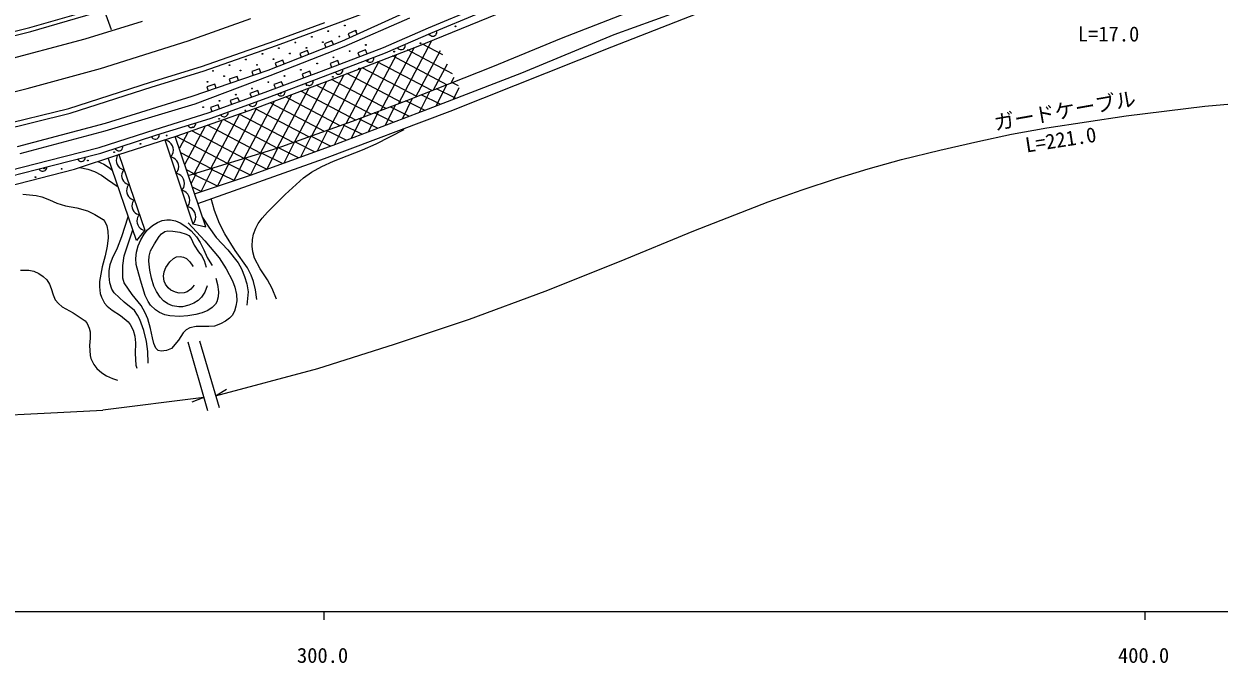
# Model space of a CAD drawing. Units: millimetres, scale not verified. Extents: x 40000 to 680000, y 20000 to 380000.
# Drawn here: x 331466 to 477041, y 198715 to 276616 of the extents above; entities that cross this region are included whole.
import ezdxf
from ezdxf.enums import TextEntityAlignment as Align

# ---------------------------------------------------------------- set-up
doc = ezdxf.new("R2010")
doc.units = ezdxf.units.MM
doc.header["$LTSCALE"] = 1000
doc.linetypes.add('CHAIN', pattern=[18.5, 12, -1.5, 3.5, -1.5])
for name, color, linetype, lineweight in [('M-BGD', 7, 'Continuous', 25), ('M-BGD-EXST', 7, 'Continuous', 25), ('M-BMK', 2, 'CHAIN', 13), ('M-STR-HTXT', 7, 'Continuous', 13), ('M-STR-STRC', 7, 'Continuous', 25), ('M-TTL-BAND', 7, 'Continuous', 25)]:
    doc.layers.add(name, color=color, linetype=linetype, lineweight=lineweight)
doc.styles.add('ＭＳ ゴシック', font='')
doc.styles.get('ＭＳ ゴシック').set_extended_font_data('MS Gothic')

msp = doc.modelspace()

# ---------------------------------------------------------------- linework, layer by layer
at = {"layer": 'M-BGD'}
for p, q in [((368321, 276235), (379890, 280553)), ((396954, 274893), (410647, 280230)), ((332179, 276162), (339846, 278386)), ((370209, 274503), (378162, 278128)), ((379296, 273829), (391345, 278741)), ((380738, 276119), (386799, 278664)), ((403357, 275308), (413264, 278906)), ((332309, 275679), (339991, 277907)), ((362030, 274531), (368112, 276798)), ((370477, 273856), (378482, 277367)), ((381013, 275476), (387064, 278016)), ((403072, 273831), (413471, 277865)), ((325599, 274528), (332179, 276162)), ((325711, 274040), (332309, 275679)), ((362233, 273966), (368321, 276235)), ((371855, 275803), (370945, 275388)), ((370945, 275388), (371153, 274933)), ((372063, 275348), (371855, 275803)), ((375258, 273733), (380738, 276119)), ((375523, 273085), (381013, 275476)), ((380834, 275354), (380918, 275259)), ((380918, 275259), (381012, 275191)), ((381012, 275191), (381143, 275138)), ((381143, 275138), (381259, 275122)), ((381385, 275132), (381532, 275195)), ((381532, 275195), (381627, 275279)), ((381627, 275279), (381695, 275374)), ((381695, 275374), (381748, 275505)), ((381748, 275505), (381764, 275620)), ((381764, 275620), (381753, 275747)), ((392116, 270661), (403357, 275308)), ((353111, 271432), (362030, 274531)), ((353299, 270862), (362233, 273966)), ((361204, 270967), (370209, 274503)), ((361455, 270314), (370477, 273856)), ((367706, 270845), (375258, 273733)), ((368991, 274562), (368060, 274196)), ((368060, 274196), (368242, 273731)), ((369173, 274096), (368991, 274562)), ((371408, 270785), (379296, 273829)), ((374949, 266066), (379025, 273761)), ((376986, 273710), (377070, 273615)), ((377078, 266880), (381166, 274598)), ((377779, 273636), (377848, 273730)), ((377848, 273730), (377900, 273861)), ((377900, 273861), (377916, 273977)), ((377916, 273977), (377906, 274103)), ((382495, 272853), (380035, 274156)), ((381259, 275122), (381385, 275132)), ((383373, 265964), (403072, 273831)), ((388585, 271439), (396954, 274893)), ((365989, 273383), (365058, 273018)), ((365058, 273018), (365241, 272552)), ((366172, 272918), (365989, 273383)), ((367953, 270190), (375523, 273085)), ((373083, 273436), (372149, 273079)), ((372149, 273079), (372327, 272612)), ((372820, 265251), (376885, 272925)), ((373261, 272969), (373083, 273436)), ((374025, 272169), (374082, 272298)), ((374082, 272298), (374103, 272413)), ((374103, 272413), (374097, 272540)), ((382969, 269207), (376346, 272715)), ((377070, 273615), (377165, 273547)), ((377165, 273547), (377296, 273494)), ((377296, 273494), (377412, 273478)), ((377412, 273478), (377538, 273489)), ((377538, 273489), (377685, 273552)), ((377685, 273552), (377779, 273636)), ((383671, 270532), (378191, 273435)), ((379218, 267715), (382223, 273389)), ((346891, 269497), (353111, 271432)), ((347072, 268925), (353299, 270862)), ((351962, 267789), (361204, 270967)), ((360153, 271135), (359208, 270809)), ((359208, 270809), (359370, 270337)), ((359577, 266288), (371408, 270785)), ((360316, 270662), (360153, 271135)), ((360848, 268279), (367706, 270845)), ((362987, 272205), (362057, 271839)), ((362057, 271839), (362239, 271374)), ((363170, 271739), (362987, 272205)), ((366284, 270847), (365348, 270496)), ((366459, 270379), (366284, 270847)), ((368611, 263713), (372604, 271252)), ((369690, 272139), (368756, 271782)), ((368756, 271782), (368935, 271315)), ((369869, 271672), (369690, 272139)), ((370240, 270722), (370298, 270851)), ((370298, 270851), (370318, 270966)), ((370318, 270966), (370313, 271092)), ((370705, 264462), (374744, 272089)), ((379308, 267751), (372658, 271273)), ((373163, 272182), (373243, 272085)), ((373243, 272085), (373335, 272013)), ((373335, 272013), (373464, 271955)), ((373464, 271955), (373579, 271935)), ((373579, 271935), (373705, 271940)), ((373705, 271940), (373855, 271997)), ((373855, 271997), (373953, 272077)), ((373953, 272077), (374025, 272169)), ((381139, 268479), (374502, 271994)), ((378093, 267268), (388585, 271439)), ((381368, 268570), (383053, 271752)), ((336945, 266320), (346891, 269497)), ((352322, 266882), (361455, 270314)), ((357431, 270199), (356486, 269874)), ((356486, 269874), (356648, 269401)), ((357594, 269726), (357431, 270199)), ((361090, 267622), (367953, 270190)), ((362855, 269564), (361919, 269213)), ((363030, 269095), (362855, 269564)), ((364423, 262216), (368345, 269621)), ((365348, 270496), (365523, 270028)), ((365769, 269373), (365849, 269274)), ((366517, 262965), (370470, 270428)), ((366558, 269262), (366630, 269353)), ((366630, 269353), (366689, 269482)), ((366689, 269482), (366710, 269597)), ((366710, 269597), (366706, 269723)), ((375606, 266317), (368941, 269847)), ((369379, 270735), (369459, 270637)), ((369459, 270637), (369551, 270565)), ((369551, 270565), (369680, 270508)), ((369680, 270508), (369794, 270487)), ((369794, 270487), (369921, 270493)), ((369921, 270493), (370070, 270550)), ((370070, 270550), (370168, 270630)), ((370168, 270630), (370240, 270722)), ((377467, 267029), (370807, 270556)), ((380216, 266067), (392116, 270661)), ((383518, 269425), (383883, 270114)), ((384396, 269054), (383591, 269454)), ((337108, 265742), (347072, 268925)), ((354709, 269263), (353763, 268938)), ((353763, 268938), (353926, 268465)), ((353914, 265761), (360848, 268279)), ((354872, 268790), (354709, 269263)), ((359944, 268484), (359004, 268145)), ((359004, 268145), (359173, 267674)), ((360114, 268014), (359944, 268484)), ((360301, 260844), (364094, 268005)), ((361919, 269213), (362094, 268745)), ((362329, 261468), (366220, 268813)), ((362337, 268089), (362417, 267990)), ((362417, 267990), (362508, 267918)), ((362508, 267918), (362637, 267859)), ((362637, 267859), (362751, 267838)), ((362878, 267842), (363028, 267899)), ((363028, 267899), (363126, 267978)), ((363126, 267978), (363199, 268069)), ((363199, 268069), (363257, 268198)), ((363257, 268198), (363278, 268313)), ((363278, 268313), (363274, 268439)), ((371885, 264893), (365210, 268429)), ((365849, 269274), (365940, 269202)), ((365940, 269202), (366069, 269143)), ((366069, 269143), (366183, 269122)), ((366183, 269122), (366310, 269127)), ((366310, 269127), (366459, 269183)), ((366459, 269183), (366558, 269262)), ((373746, 265605), (367076, 269138)), ((379636, 265858), (380891, 268381)), ((382148, 266821), (379847, 267966)), ((381707, 266652), (382980, 269211)), ((384050, 267550), (381719, 268710)), ((383777, 267445), (384483, 268865)), ((341369, 263586), (352322, 266882)), ((341387, 264506), (351962, 267789)), ((354138, 265098), (361090, 267622)), ((355129, 266746), (354189, 266407)), ((354189, 266407), (354358, 265936)), ((355299, 266276), (355129, 266746)), ((357537, 267615), (356596, 267276)), ((356596, 267276), (356766, 266805)), ((357707, 267145), (357537, 267615)), ((358274, 260221), (361969, 267197)), ((358882, 266820), (358960, 266721)), ((358960, 266721), (359051, 266648)), ((359051, 266648), (359179, 266588)), ((359179, 266588), (359293, 266565)), ((359293, 266565), (359420, 266569)), ((359420, 266569), (359570, 266623)), ((359570, 266623), (359669, 266702)), ((359669, 266702), (359743, 266792)), ((359743, 266792), (359803, 266921)), ((359803, 266921), (359825, 267035)), ((359825, 267035), (359822, 267161)), ((368069, 263520), (361478, 267010)), ((362751, 267838), (362878, 267842)), ((369982, 264204), (363344, 267720)), ((371495, 264744), (378093, 267268)), ((375496, 264271), (376727, 266746)), ((378344, 265363), (376070, 266494)), ((377566, 265064), (378803, 267551)), ((380246, 266092), (377973, 267223)), ((328236, 264173), (336945, 266320)), ((328371, 263589), (337108, 265742)), ((347462, 263760), (353914, 265761)), ((347673, 263093), (354138, 265098)), ((350026, 262923), (359577, 266288)), ((354219, 258974), (357752, 265645)), ((355406, 265558), (355484, 265459)), ((355484, 265459), (355575, 265386)), ((355575, 265386), (355703, 265326)), ((355703, 265326), (355817, 265303)), ((355817, 265303), (355944, 265307)), ((355944, 265307), (356094, 265361)), ((356094, 265361), (356193, 265440)), ((356193, 265440), (356267, 265530)), ((356246, 259597), (359844, 266389)), ((356267, 265530), (356327, 265659)), ((356327, 265659), (356349, 265773)), ((356349, 265773), (356346, 265899)), ((364242, 262152), (357689, 265623)), ((366156, 262836), (359613, 266301)), ((368072, 260207), (383373, 265964)), ((369123, 261828), (380216, 266067)), ((371356, 262684), (372589, 265163)), ((374540, 263904), (372262, 265038)), ((373426, 263477), (374658, 265954)), ((376442, 264633), (374166, 265766)), ((330690, 261656), (341387, 264506)), ((330991, 260818), (341369, 263586)), ((340629, 261552), (347462, 263760)), ((351085, 259466), (353579, 264175)), ((351442, 264244), (351516, 264141)), ((351516, 264141), (351604, 264064)), ((351604, 264064), (351729, 263999)), ((351729, 263999), (351843, 263972)), ((351843, 263972), (351969, 263970)), ((358274, 260221), (351915, 263589)), ((351969, 263970), (352122, 264018)), ((352122, 264018), (352224, 264093)), ((352191, 258350), (355665, 264910)), ((352224, 264093), (352301, 264180)), ((352301, 264180), (352366, 264306)), ((352366, 264306), (352393, 264419)), ((352393, 264419), (352395, 264546)), ((360301, 260844), (353840, 264267)), ((362329, 261468), (355764, 264945)), ((362329, 261468), (371495, 264744)), ((367241, 261148), (368497, 263673)), ((370736, 262446), (368365, 263625)), ((369286, 261890), (370535, 264401)), ((372638, 263175), (370325, 264326)), ((340823, 260879), (347673, 263093)), ((343038, 260709), (350026, 262923)), ((347004, 262837), (347078, 262735)), ((347078, 262735), (347166, 262658)), ((347166, 262658), (347291, 262593)), ((347291, 262593), (347405, 262566)), ((347405, 262566), (347531, 262564)), ((347531, 262564), (347684, 262612)), ((347684, 262612), (347786, 262687)), ((347786, 262687), (347863, 262774)), ((347863, 262774), (347928, 262900)), ((347928, 262900), (347955, 263013)), ((347955, 263013), (347957, 263139)), ((348862, 262420), (348612, 262475)), ((348612, 262475), (352029, 252266)), ((349029, 262337), (348862, 262420)), ((349210, 262212), (349029, 262337)), ((349419, 262003), (349210, 262212)), ((353623, 251868), (349881, 262877)), ((356246, 259597), (350037, 262886)), ((350463, 261497), (351492, 263440)), ((363156, 259672), (364422, 262216)), ((366876, 261016), (364446, 262224)), ((365199, 260410), (366459, 262944)), ((368827, 261721), (366406, 262925)), ((334423, 259966), (340629, 261552)), ((334596, 259288), (340823, 260879)), ((337641, 258910), (343038, 260709)), ((342566, 261431), (342640, 261329)), ((342640, 261329), (342728, 261252)), ((342728, 261252), (342853, 261187)), ((342853, 261187), (342967, 261160)), ((343025, 260746), (342874, 260568)), ((342967, 261160), (343093, 261158)), ((343031, 260707), (346184, 251469)), ((343093, 261158), (343246, 261206)), ((343246, 261206), (343348, 261280)), ((343348, 261280), (343425, 261368)), ((343425, 261368), (343490, 261493)), ((343490, 261493), (343517, 261607)), ((343517, 261607), (343519, 261733)), ((349310, 260389), (349477, 260584)), ((349545, 261767), (349419, 262003)), ((349477, 260584), (349560, 260751)), ((349628, 261517), (349545, 261767)), ((349560, 260751), (349629, 260960)), ((349671, 261252), (349628, 261517)), ((349629, 260960), (349671, 261252)), ((354219, 258974), (350658, 260860)), ((351492, 258136), (362329, 261468)), ((359072, 258197), (369123, 261828)), ((359072, 258197), (360404, 260876)), ((362974, 259606), (360415, 260879)), ((361114, 258934), (362384, 261487)), ((364925, 260311), (362487, 261524)), ((326541, 257961), (334423, 259966)), ((326709, 257281), (334596, 259288)), ((334242, 259078), (334251, 259204)), ((337987, 260156), (338055, 260050)), ((338055, 260050), (338138, 259967)), ((338138, 259967), (338259, 259895)), ((338259, 259895), (338371, 259862)), ((338371, 259862), (338497, 259853)), ((338497, 259853), (338652, 259892)), ((338652, 259892), (338759, 259961)), ((338759, 259961), (338841, 260043)), ((338841, 260043), (338913, 260165)), ((338913, 260165), (338946, 260277)), ((338946, 260277), (338956, 260403)), ((345165, 250230), (341729, 260273)), ((342737, 260226), (342701, 259960)), ((342701, 259960), (342741, 259720)), ((342799, 260416), (342737, 260226)), ((342741, 259720), (342818, 259493)), ((342874, 260568), (342799, 260416)), ((342818, 259493), (342933, 259278)), ((342933, 259278), (343124, 259090)), ((349549, 260336), (349310, 260389)), ((349708, 260257), (349549, 260336)), ((349881, 260138), (349708, 260257)), ((350081, 259939), (349881, 260138)), ((350201, 259713), (350081, 259939)), ((350281, 259474), (350201, 259713)), ((350321, 259222), (350281, 259474)), ((350281, 258943), (350321, 259222)), ((352646, 254743), (368072, 260207)), ((355049, 256847), (356449, 259659)), ((359072, 258197), (356252, 259599)), ((357060, 257522), (358426, 260268)), ((361023, 258901), (358334, 260239)), ((329269, 256766), (337641, 258910)), ((333282, 258957), (333350, 258850)), ((333350, 258850), (333433, 258768)), ((333433, 258768), (333555, 258696)), ((333555, 258696), (333666, 258663)), ((333666, 258663), (333792, 258653)), ((333792, 258653), (333947, 258693)), ((333947, 258693), (334054, 258761)), ((334054, 258761), (334136, 258844)), ((334136, 258844), (334208, 258966)), ((334208, 258966), (334242, 259078)), ((343124, 259090), (343289, 258977)), ((343289, 258977), (343442, 258902)), ((343396, 258359), (343362, 258106)), ((343362, 258106), (343399, 257878)), ((343455, 258539), (343396, 258359)), ((343399, 257878), (343473, 257662)), ((343442, 258902), (343670, 258853)), ((343526, 258684), (343455, 258539)), ((343670, 258853), (343526, 258684)), ((349976, 258398), (350136, 258584)), ((350227, 258342), (349976, 258398)), ((350136, 258584), (350215, 258743)), ((350215, 258743), (350281, 258943)), ((350394, 258259), (350227, 258342)), ((350575, 258134), (350394, 258259)), ((350784, 257926), (350575, 258134)), ((350910, 257689), (350784, 257926)), ((350993, 257439), (350910, 257689)), ((352191, 258350), (351279, 258834)), ((351836, 257124), (352493, 258443)), ((355049, 256847), (352090, 258319)), ((352250, 255907), (359072, 258197)), ((353038, 256172), (354471, 259051)), ((357060, 257522), (354171, 258959)), ((343473, 257662), (343582, 257459)), ((343582, 257459), (343764, 257279)), ((343764, 257279), (343921, 257172)), ((343921, 257172), (344065, 257101)), ((343994, 256534), (343958, 256268)), ((343958, 256268), (343998, 256028)), ((344056, 256724), (343994, 256534)), ((344131, 256876), (344056, 256724)), ((344065, 257101), (344282, 257054)), ((344282, 257054), (344131, 256876)), ((350675, 256312), (350842, 256507)), ((350914, 256259), (350675, 256312)), ((350842, 256507), (350925, 256674)), ((351073, 256179), (350914, 256259)), ((350925, 256674), (350994, 256882)), ((351035, 257175), (350993, 257439)), ((350994, 256882), (351035, 257175)), ((353038, 256172), (351981, 256698)), ((343998, 256028), (344075, 255801)), ((344075, 255801), (344190, 255587)), ((344190, 255587), (344381, 255398)), ((344381, 255398), (344546, 255285)), ((344546, 255285), (344699, 255210)), ((344712, 254847), (344654, 254667)), ((344699, 255210), (344927, 255161)), ((344784, 254992), (344712, 254847)), ((344927, 255161), (344784, 254992)), ((351246, 256060), (351073, 256179)), ((351446, 255861), (351246, 256060)), ((351566, 255635), (351446, 255861)), ((351646, 255396), (351566, 255635)), ((351580, 254666), (351646, 254865)), ((351686, 255144), (351646, 255396)), ((351646, 254865), (351686, 255144)), ((344654, 254667), (344619, 254414)), ((344619, 254414), (344657, 254186)), ((344657, 254186), (344730, 253970)), ((344730, 253970), (344840, 253767)), ((344840, 253767), (345021, 253588)), ((345021, 253588), (345178, 253480)), ((345178, 253480), (345323, 253409)), ((345323, 253409), (345539, 253363)), ((345539, 253363), (345388, 253185)), ((351341, 254320), (351501, 254506)), ((351592, 254265), (351341, 254320)), ((351501, 254506), (351580, 254666)), ((351759, 254182), (351592, 254265)), ((351940, 254057), (351759, 254182)), ((352149, 253848), (351940, 254057)), ((352275, 253612), (352149, 253848)), ((352358, 253361), (352275, 253612)), ((352400, 253097), (352358, 253361)), ((345252, 252842), (345215, 252576)), ((345215, 252576), (345255, 252336)), ((345314, 253032), (345252, 252842)), ((345255, 252336), (345332, 252109)), ((345388, 253185), (345314, 253032)), ((345332, 252109), (345447, 251895)), ((345447, 251895), (345638, 251706)), ((352029, 252266), (353623, 251868)), ((352040, 252234), (352206, 252429)), ((352206, 252429), (352290, 252596)), ((352290, 252596), (352359, 252805)), ((352359, 252805), (352400, 253097)), ((346184, 251469), (345165, 250230)), ((345638, 251706), (345804, 251593)), ((345804, 251593), (345956, 251519)), ((345956, 251519), (346184, 251469))]:
    msp.add_line(p, q, dxfattribs=at)
for points in [[(362222, 243050), (361687, 244348), (361125, 245436), (360253, 246780), (359572, 248068), (359341, 248836), (359256, 249537), (359304, 250339), (359435, 250972), (359701, 251730), (360000, 252299), (360467, 252943), (361143, 253680), (363301, 255825), (365521, 257863), (366515, 258538), (367736, 259232), (369170, 259897), (370846, 260556), (372713, 261274), (374372, 262014), (377800, 263749)], [(338292, 259128), (339272, 258916), (340049, 258645), (340933, 258172), (341663, 257670), (342937, 256742)], [(340468, 259853), (341193, 259513), (341888, 259063), (342235, 258794)], [(331355, 255849), (332954, 255688), (333644, 255526), (334574, 255161), (335493, 254757), (336521, 254429), (337902, 254187), (339214, 253836), (340108, 253392), (341135, 252757), (341338, 252537), (341582, 251996), (341694, 251337), (341718, 250534), (341613, 249537), (341377, 248362), (341018, 247003), (340679, 245235), (340659, 244575), (340761, 243778), (340906, 243294), (341285, 242587), (341604, 242225), (342231, 241727), (343236, 241082), (344151, 240316), (344409, 239989), (344779, 239274), (344977, 238562), (345059, 237764), (345002, 236430), (345096, 235019), (345213, 234659)], [(359825, 243017), (359667, 244212), (359438, 245231), (359163, 245979), (358708, 246875), (357203, 249004), (355919, 251038), (355307, 252307), (354678, 253865), (354281, 255322)], [(346596, 235267), (346545, 236673), (346396, 237898), (346053, 239252), (345588, 240601), (345318, 241137), (344918, 241670), (343678, 242687), (342458, 243857), (342195, 244304), (341936, 245069), (341837, 245880), (341852, 246503), (341985, 247296), (342244, 248075), (342854, 249336), (343394, 250707), (344178, 253115)], [(351467, 252371), (353504, 250169), (355242, 248117), (356095, 246761), (356877, 245318), (357170, 244536), (357362, 243649), (357383, 242850), (357297, 242207), (357121, 241623), (356835, 241096), (356506, 240737), (356016, 240382), (355419, 240063), (354664, 239797), (354006, 239722), (353004, 239748), (352443, 239738), (351662, 239566), (351232, 239326), (350858, 238976), (350305, 238090), (349435, 237039), (348853, 236828), (348176, 236729), (347814, 236817), (347543, 237080), (347289, 237663), (347110, 238362), (346891, 239506), (346562, 240660), (346249, 241411), (345747, 242278), (344659, 243625), (343663, 245065), (343530, 245640), (343495, 246248), (343510, 247169), (343663, 248330), (344722, 251524)], [(354844, 245618), (355055, 244846), (355176, 243958), (355130, 243343), (354954, 242760), (354788, 242463), (354384, 242034), (353872, 241706), (353183, 241411), (352400, 241190), (351421, 241030), (350432, 240963), (349223, 241022), (348642, 241154), (347984, 241445), (347480, 241788), (346903, 242356), (346598, 242794), (346253, 243508), (345651, 245372), (345135, 247305), (345098, 248009), (345186, 248806), (345384, 249574), (345695, 250313), (346111, 251001), (346527, 251512), (347124, 252046), (347718, 252411), (348287, 252636), (348879, 252750), (349341, 252744), (349925, 252612), (350485, 252372), (351182, 251934), (351827, 251409), (352499, 250673), (352938, 249980), (353363, 249074), (353791, 248165), (354309, 247309), (354401, 247168)], [(353228, 253030), (353972, 251844), (354893, 250576), (356301, 249085), (357577, 247512), (357975, 246766), (358342, 245837), (358603, 244952), (358767, 243965), (358608, 242352)], [(353807, 244690), (353503, 243934), (353115, 243307), (352680, 242901), (352161, 242582), (351561, 242327), (350778, 242147), (350348, 242131), (349549, 242274), (348989, 242513), (348463, 242882), (348051, 243320), (347611, 243997), (347295, 244672), (346987, 245625), (346791, 246604), (346697, 247718), (346729, 248318), (346883, 248955), (347353, 249820), (347959, 250718), (348218, 251039), (348618, 251333), (348987, 251408), (349605, 251362), (350444, 251233), (351230, 251010), (351549, 250815), (351778, 250560), (352197, 249645), (352713, 248839), (353098, 248378), (353426, 247796), (353669, 246974)], [(352187, 244788), (351796, 244307), (351357, 243958), (350986, 243826), (350370, 243803), (349917, 243902), (349359, 244174), (349044, 244433), (348700, 244899), (348548, 245279), (348469, 245884), (348534, 246393), (348759, 246945), (349243, 247599), (349706, 248031), (350056, 248211), (350483, 248263), (350889, 248187), (351252, 248008), (351686, 247600), (352048, 247099), (352076, 247057)], [(331070, 246602), (332069, 246594), (332659, 246466), (333301, 246190), (333807, 245846), (334240, 245410), (334575, 244900), (334784, 244380), (335013, 243609), (335293, 242995), (335667, 242525), (336136, 242130), (337470, 241406), (338929, 240439), (339182, 240096), (339425, 239542), (339517, 239097), (339533, 238302), (339471, 237429), (339526, 236223), (339624, 235834), (339970, 235109), (340342, 234621), (340950, 234076), (341526, 233731), (342263, 233418), (342876, 233205)]]:
    msp.add_lwpolyline(points, dxfattribs=at)
for centre in [(368538, 275732), (370545, 276422), (371892, 275764), (380846, 275298), (384043, 276314), (362520, 273663), (364526, 274353), (365874, 273695), (366532, 275043), (367880, 274384), (369886, 275074), (373121, 274051), (379770, 274253), (358508, 272283), (360514, 272973), (361862, 272315), (363868, 273005), (369158, 272536), (371139, 273293), (373377, 272222), (376574, 273237), (354496, 270904), (356502, 271594), (357850, 270936), (359856, 271625), (365195, 271020), (367177, 271778), (372302, 271176), (353838, 269556), (355844, 270246), (361232, 269505), (363214, 270263), (369105, 270160), (357270, 267990), (359251, 268747), (362712, 268129), (365908, 269145), (353307, 266474), (355288, 267232), (355243, 265052), (358440, 266068), (352046, 264037), (345653, 262006), (348850, 263021), (342456, 260990), (339260, 259974), (332866, 257943), (333942, 258989), (336063, 258959)]:
    msp.add_circle(centre, 50, dxfattribs=at)
at = {"layer": 'M-BGD-EXST'}
msp.add_line((334614, 296899), (342083, 275938), dxfattribs=at)
at = {"layer": 'M-BMK'}
for p, q in [((351477, 274565), (359087, 277263)), ((340796, 271170), (351477, 274565)), ((331871, 268749), (340796, 271170)), ((322876, 266535), (331871, 268749))]:
    msp.add_line(p, q, dxfattribs=at)
at = {"layer": 'M-STR-HTXT'}
for p, q in [((351437, 237885), (353818, 229496)), ((352854, 237998), (355235, 229865)), ((354814, 231303), (367278, 234604)), ((354814, 231303), (356157, 232093)), ((353362, 231102), (341060, 229556)), ((353362, 231102), (351926, 230498))]:
    msp.add_line(p, q, dxfattribs=at)
for points in [[(367278, 234604), (376621, 237567), (385749, 240648), (394938, 244055), (404008, 247663), (413076, 251380), (422121, 254915), (426266, 256393), (430445, 257774), (434314, 258950), (438362, 260070), (443018, 261242), (447653, 262303), (451765, 263157), (456060, 263942), (465727, 265412), (475304, 266603), (485067, 267454)], [(325799, 228749), (335570, 229264), (341060, 229556)]]:
    msp.add_lwpolyline(points, dxfattribs=at)
at = {"layer": 'M-STR-STRC'}
for p, q in [((338932, 274775), (345929, 276944)), ((327331, 271730), (338932, 274775))]:
    msp.add_line(p, q, dxfattribs=at)
at = {"layer": 'M-TTL-BAND'}
for p, q in [((40000, 205000), (579000, 205000)), ((368000, 205000), (368000, 204000)), ((468000, 205000), (468000, 204000))]:
    msp.add_line(p, q, dxfattribs=at)

# ---------------------------------------------------------------- texts
at = {"layer": 'M-STR-HTXT', "style": 'ＭＳ ゴシック'}
msp.add_text('L=17.0', height=1833, dxfattribs=at).set_placement((459839, 273922), align=Align.BOTTOM_LEFT)
for s, rotation, p in [('ガードケーブル', 10, (449887, 263094)), ('L=221.0', 8.8, (453664, 260390))]:
    msp.add_text(s, height=1833, rotation=rotation, dxfattribs=at).set_placement(p, align=Align.BOTTOM_LEFT)
at = {"layer": 'M-TTL-BAND', "style": 'ＭＳ ゴシック'}
for s, p in [('300.0', (367844, 198195)), ('400.0', (467844, 198195))]:
    msp.add_text(s, height=1833, dxfattribs=at).set_placement(p, align=Align.BOTTOM_CENTER)

doc.saveas('drawing.dxf')
